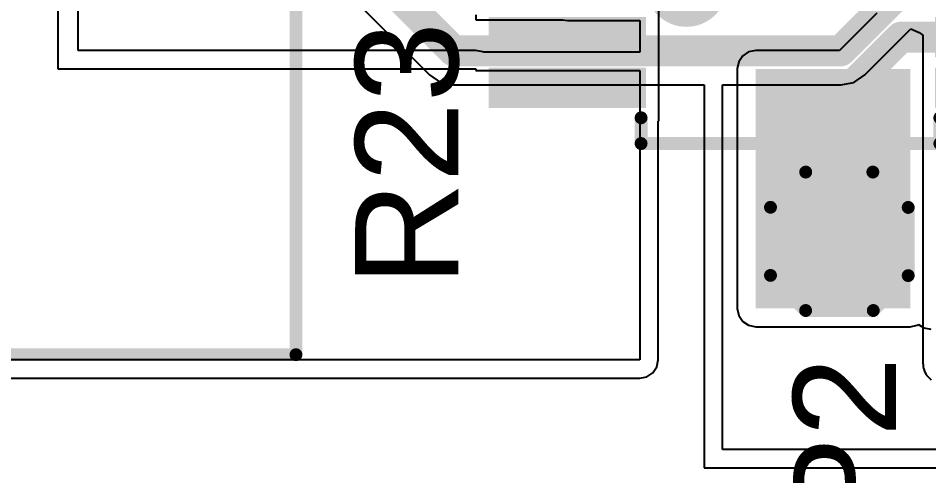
# Model space of a CAD drawing. Header units: millimetres. Extents: x -3 to 175, y -4 to 177.
# Drawn here: x 6.95 to 15.93, y 98.88 to 103.4 of the extents above; entities that cross this region are included whole.
import ezdxf

# ---------------------------------------------------------------- set-up
doc = ezdxf.new("R2010")
doc.units = ezdxf.units.MM
for name, color, linetype in [('BottomLayer', 5, 'Continuous'), ('BottomSolder', 6, 'Continuous'), ('TopLayer', 1, 'Continuous'), ('TopOverlay', 2, 'Continuous'), ('TopPaste', 8, 'Continuous'), ('TopSolder', 216, 'Continuous')]:
    doc.layers.add(name, color=color, linetype=linetype)
doc.styles.add('Arial', font='', dxfattribs={"height": 0.2})
doc.styles.get('Arial').set_extended_font_data('Arial')

# ---------------------------------------------------------------- blocks, each defined once
blk = doc.blocks.new('VSSOP_10_51')
at = {"layer": 'TopLayer'}
for points in [[(-2.9250005, 1.15000024), (-1.47500086, 1.15000024), (-1.47500086, 0.8500008399999999), (-2.9250005, 0.8500008399999999)], [(1.47500086, 1.15000024), (2.9250005, 1.15000024), (2.9250005, 0.8500008399999999), (1.47500086, 0.8500008399999999)], [(-2.9250005, 0.65000124), (-1.47500086, 0.65000124), (-1.47500086, 0.35000184), (-2.9250005, 0.35000184)], [(1.47500086, 0.6499986999999999), (2.9250005, 0.6499986999999999), (2.9250005, 0.3499993), (1.47500086, 0.3499993)], [(-2.9250005, 0.1499997), (-1.47500086, 0.1499997), (-1.47500086, -0.1499997), (-2.9250005, -0.1499997)], [(1.47500086, 0.1499997), (2.9250005, 0.1499997), (2.9250005, -0.1499997), (1.47500086, -0.1499997)], [(-2.9250005, -0.3499993), (-1.47500086, -0.3499993), (-1.47500086, -0.6499986999999999), (-2.9250005, -0.6499986999999999)], [(1.47500086, -0.35000184), (2.9250005, -0.35000184), (2.9250005, -0.65000124), (1.47500086, -0.65000124)], [(-2.9250005, -0.8500008399999999), (-1.47500086, -0.8500008399999999), (-1.47500086, -1.15000024), (-2.9250005, -1.15000024)], [(1.47500086, -0.8500008399999999), (2.9250005, -0.8500008399999999), (2.9250005, -1.15000024), (1.47500086, -1.15000024)]]:
    blk.add_hatch(color=1, dxfattribs=at).paths.add_polyline_path(points)
at = {"layer": 'TopPaste'}
for points in [[(-2.9250005, 1.15000024), (-1.47500086, 1.15000024), (-1.47500086, 0.8500008399999999), (-2.9250005, 0.8500008399999999)], [(1.47500086, 1.15000024), (2.9250005, 1.15000024), (2.9250005, 0.8500008399999999), (1.47500086, 0.8500008399999999)], [(-2.9250005, 0.65000124), (-1.47500086, 0.65000124), (-1.47500086, 0.35000184), (-2.9250005, 0.35000184)], [(1.47500086, 0.6499986999999999), (2.9250005, 0.6499986999999999), (2.9250005, 0.3499993), (1.47500086, 0.3499993)], [(-2.9250005, 0.1499997), (-1.47500086, 0.1499997), (-1.47500086, -0.1499997), (-2.9250005, -0.1499997)], [(1.47500086, 0.1499997), (2.9250005, 0.1499997), (2.9250005, -0.1499997), (1.47500086, -0.1499997)], [(-2.9250005, -0.3499993), (-1.47500086, -0.3499993), (-1.47500086, -0.6499986999999999), (-2.9250005, -0.6499986999999999)], [(1.47500086, -0.35000184), (2.9250005, -0.35000184), (2.9250005, -0.65000124), (1.47500086, -0.65000124)], [(-2.9250005, -0.8500008399999999), (-1.47500086, -0.8500008399999999), (-1.47500086, -1.15000024), (-2.9250005, -1.15000024)], [(1.47500086, -0.8500008399999999), (2.9250005, -0.8500008399999999), (2.9250005, -1.15000024), (1.47500086, -1.15000024)]]:
    blk.add_hatch(color=8, dxfattribs=at).paths.add_polyline_path(points)
at = {"layer": 'TopSolder'}
for points in [[(-2.9750004, 1.20000014), (-1.42500096, 1.20000014), (-1.42500096, 0.8000009399999999), (-2.9750004, 0.8000009399999999)], [(1.42500096, 1.20000014), (2.9750004, 1.20000014), (2.9750004, 0.8000009399999999), (1.42500096, 0.8000009399999999)], [(-2.9750004, 0.7000011399999999), (-1.42500096, 0.7000011399999999), (-1.42500096, 0.30000194), (-2.9750004, 0.30000194)], [(1.42500096, 0.6999985999999999), (2.9750004, 0.6999985999999999), (2.9750004, 0.2999994), (1.42500096, 0.2999994)], [(-2.9750004, 0.1999996), (-1.42500096, 0.1999996), (-1.42500096, -0.1999996), (-2.9750004, -0.1999996)], [(1.42500096, 0.1999996), (2.9750004, 0.1999996), (2.9750004, -0.1999996), (1.42500096, -0.1999996)], [(-2.9750004, -0.2999994), (-1.42500096, -0.2999994), (-1.42500096, -0.6999985999999999), (-2.9750004, -0.6999985999999999)], [(1.42500096, -0.30000194), (2.9750004, -0.30000194), (2.9750004, -0.7000011399999999), (1.42500096, -0.7000011399999999)], [(-2.9750004, -0.8000009399999999), (-1.42500096, -0.8000009399999999), (-1.42500096, -1.20000014), (-2.9750004, -1.20000014)], [(1.42500096, -0.8000009399999999), (2.9750004, -0.8000009399999999), (2.9750004, -1.20000014), (1.42500096, -1.20000014)]]:
    blk.add_hatch(color=216, dxfattribs=at).paths.add_polyline_path(points)
at = {"layer": 'TopOverlay', "const_width": 0.127}
for points in [[(-1.4732, 1.5494), (1.4732, 1.5494)], [(-1.4732, 1.2954), (-1.4732, 1.5494)], [(1.4732, 1.2954), (1.4732, 1.5494)], [(-3.175, 1.143), (-3.048, 1.016)], [(-3.175, 0.889), (-3.175, 1.143)], [(-3.175, 0.889), (-3.048, 1.016)], [(-1.4732, -1.5494), (-1.4732, -1.2954)], [(1.4732, -1.5494), (1.4732, -1.2954)], [(-1.4732, -1.5494), (1.4732, -1.5494)]]:
    blk.add_lwpolyline(points, dxfattribs=at)
at = {"layer": 'TopOverlay', "const_width": 0.0635}
for points in [[(-1.50495, 1.5494, 1), (-1.44145, 1.5494, 1)], [(-1.50495, 1.5494, 1), (-1.44145, 1.5494, 1)], [(1.44145, 1.5494, 1), (1.50495, 1.5494, 1)], [(1.44145, 1.5494, 1), (1.50495, 1.5494, 1)], [(-1.50495, 1.2954, 1), (-1.44145, 1.2954, 1)], [(1.44145, 1.2954, 1), (1.50495, 1.2954, 1)], [(-3.20675, 1.143, 1), (-3.14325, 1.143, 1)], [(-3.20675, 1.143, 1), (-3.14325, 1.143, 1)], [(-3.07975, 1.016, 1), (-3.01625, 1.016, 1)], [(-3.07975, 1.016, 1), (-3.01625, 1.016, 1)], [(-3.20675, 0.889, 1), (-3.14325, 0.889, 1)], [(-3.20675, 0.889, 1), (-3.14325, 0.889, 1)], [(-1.50495, -1.2954, 1), (-1.44145, -1.2954, 1)], [(1.44145, -1.2954, 1), (1.50495, -1.2954, 1)], [(-1.50495, -1.5494, 1), (-1.44145, -1.5494, 1)], [(-1.50495, -1.5494, 1), (-1.44145, -1.5494, 1)], [(1.44145, -1.5494, 1), (1.50495, -1.5494, 1)], [(1.44145, -1.5494, 1), (1.50495, -1.5494, 1)]]:
    blk.add_lwpolyline(points, format="xyb", close=True, dxfattribs=at)
blk = doc.blocks.new('T____________0_5___57')
at = {"layer": 'TopLayer'}
blk.add_hatch(color=1, dxfattribs=at).paths.add_polyline_path([(0.250000135, 0.5000002699999999), (-0.250000135, 0.5000002699999999), (-0.5000002699999999, 0.250000135), (-0.5000002699999999, -0.250000135), (-0.250000135, -0.5000002699999999), (0.250000135, -0.5000002699999999), (0.5000002699999999, -0.250000135), (0.5000002699999999, 0.250000135)])
at = {"layer": 'TopPaste'}
blk.add_hatch(color=8, dxfattribs=at).paths.add_polyline_path([(0.250000135, 0.5000002699999999), (-0.250000135, 0.5000002699999999), (-0.5000002699999999, 0.250000135), (-0.5000002699999999, -0.250000135), (-0.250000135, -0.5000002699999999), (0.250000135, -0.5000002699999999), (0.5000002699999999, -0.250000135), (0.5000002699999999, 0.250000135)])
at = {"layer": 'TopSolder'}
blk.add_hatch(color=216, dxfattribs=at).paths.add_polyline_path([(0.300800135, 0.6016002699999999), (-0.300800135, 0.6016002699999999), (-0.6016002699999999, 0.300800135), (-0.6016002699999999, -0.300800135), (-0.300800135, -0.6016002699999999), (0.300800135, -0.6016002699999999), (0.6016002699999999, -0.300800135), (0.6016002699999999, 0.300800135)])
at = {"layer": 'TopOverlay', "const_width": 0.127}
for points in [[(-0.33552384, 0.6795008), (-0.6818579199999999, 0.33316672)], [(-0.33552384, 0.6795008), (0.3364991999999999, 0.6795008)], [(0.3364991999999999, 0.6795008), (0.6836460799999999, 0.33235392)], [(-0.6818579199999999, 0.33316672), (-0.6818579199999999, -0.33414208)], [(0.6836460799999999, 0.33235392), (0.6836460799999999, -0.32983424)], [(0.6836460799999999, -0.32983424), (0.3348736, -0.6786067199999999)], [(-0.6818579199999999, -0.33414208), (-0.33739328, -0.6786067199999999)], [(-0.33739328, -0.6786067199999999), (0.3348736, -0.6786067199999999)]]:
    blk.add_lwpolyline(points, dxfattribs=at)
at = {"layer": 'TopOverlay', "const_width": 0.0635}
for points in [[(-0.36727384, 0.6795008, 1), (-0.30377384, 0.6795008, 1)], [(-0.36727384, 0.6795008, 1), (-0.30377384, 0.6795008, 1)], [(0.3047492, 0.6795008, 1), (0.3682492, 0.6795008, 1)], [(0.3047492, 0.6795008, 1), (0.3682492, 0.6795008, 1)], [(-0.71360792, 0.33316672, 1), (-0.65010792, 0.33316672, 1)], [(-0.71360792, 0.33316672, 1), (-0.65010792, 0.33316672, 1)], [(0.65189608, 0.33235392, 1), (0.71539608, 0.33235392, 1)], [(0.65189608, 0.33235392, 1), (0.71539608, 0.33235392, 1)], [(0.65189608, -0.32983424, 1), (0.71539608, -0.32983424, 1)], [(0.65189608, -0.32983424, 1), (0.71539608, -0.32983424, 1)], [(-0.71360792, -0.33414208, 1), (-0.65010792, -0.33414208, 1)], [(-0.71360792, -0.33414208, 1), (-0.65010792, -0.33414208, 1)], [(-0.36914328, -0.6786067199999999, 1), (-0.30564328, -0.6786067199999999, 1)], [(-0.36914328, -0.6786067199999999, 1), (-0.30564328, -0.6786067199999999, 1)], [(0.3031236, -0.6786067199999999, 1), (0.3666236, -0.6786067199999999, 1)], [(0.3031236, -0.6786067199999999, 1), (0.3666236, -0.6786067199999999, 1)]]:
    blk.add_lwpolyline(points, format="xyb", close=True, dxfattribs=at)
blk = doc.blocks.new('DB128L_5_08_2P_BK_S_109')
at = {"layer": 'TopOverlay', "const_width": 0.127}
for points in [[(5.1308, 5.1308), (-5.1308, 5.1308)], [(5.1308, -5.08), (5.1308, 5.1308)]]:
    blk.add_lwpolyline(points, dxfattribs=at)
at = {"layer": 'TopOverlay', "const_width": 0.0635}
blk.add_lwpolyline([(5.09905, 5.1308, 1), (5.16255, 5.1308, 1)], format="xyb", close=True, dxfattribs=at)
blk.add_lwpolyline([(5.09905, 5.1308, 1), (5.16255, 5.1308, 1)], format="xyb", close=True, dxfattribs=at)

msp = doc.modelspace()

# ---------------------------------------------------------------- hatches: boundary and pattern name
at = {"layer": 'BottomSolder'}
h = msp.add_hatch(color=6, dxfattribs=at)
edge = h.paths.add_edge_path()
edge.add_arc((13.54142326, 103.7112353), 0.4015993999999999, 0, 360)
at = {"layer": 'TopLayer'}
msp.add_hatch(color=1, dxfattribs=at).paths.add_polyline_path([(14.224, 100.5332), (15.748, 100.5332), (15.748, 102.8954), (14.224, 102.8954)])
at = {"layer": 'TopSolder'}
h = msp.add_hatch(color=216, dxfattribs=at)
edge = h.paths.add_edge_path()
edge.add_arc((13.54142326, 103.7112353), 0.4015993999999999, 0, 360)

# ---------------------------------------------------------------- linework, layer by layer
at = {"layer": 'BottomLayer'}
for p, q in [((10.1108764, 103.73040214), (11.00614004, 102.8351385)), ((15.3002615, 102.8351385), (15.7541849, 103.2890619)), ((15.7541849, 103.2890619), (15.83659012, 103.25492684)), ((15.83659012, 103.25492684), (15.87151766, 103.22678872)), ((15.87151766, 103.22678872), (15.87151766, 99.99225111999999)), ((11.00614004, 102.8351385), (11.11536512, 102.76215668)), ((15.19103896, 102.76215922), (15.3002615, 102.8351385)), ((11.11536512, 102.76215668), (11.24420154, 102.73653062)), ((11.24420154, 102.73653062), (13.716, 102.73653062)), ((13.716, 102.73653062), (13.716, 98.9584)), ((13.89728234, 99.13968234), (13.89728234, 102.73653062)), ((13.89728234, 102.73653062), (15.0622, 102.73653062)), ((15.0622, 102.73653062), (15.19103896, 102.76215922)), ((15.87151766, 99.99225111999999), (15.875, 99.9747429)), ((15.875, 99.9747429), (15.875, 99.9568867)), ((15.875, 99.9568867), (15.87796164, 99.94199468)), ((15.87796164, 99.94199468), (15.88479678, 99.92548975999999)), ((15.88479678, 99.92548975999999), (15.88531748, 99.92287864)), ((15.88531748, 99.92287864), (15.8867983, 99.92066376)), ((15.8867983, 99.92066376), (15.90503042, 99.87664809999998)), ((15.90503042, 99.87664809999998), (15.9050355, 99.87664302)), ((15.9050355, 99.87664302), (15.90504058, 99.87663031999999)), ((15.90504058, 99.87663031999999), (15.93004942, 99.85162656)), ((15.93004942, 99.85162656), (15.95504556, 99.82663041999999)), ((53.8226, 99.13968234), (13.89728234, 99.13968234)), ((13.716, 98.9584), (53.8226, 98.9584))]:
    msp.add_line(p, q, dxfattribs=at)
at = {"layer": 'BottomLayer', "const_width": 0.3048}
for points in [[(10.1092, 104.20820154), (11.24420154, 103.0732)], [(15.0622, 103.0732), (15.63922704, 103.65022704)], [(11.24420154, 103.0732), (15.0622, 103.0732)]]:
    msp.add_lwpolyline(points, dxfattribs=at)
at = {"layer": 'BottomLayer', "const_width": 0.1524}
for points in [[(11.16800154, 103.0732, 1), (11.32040154, 103.0732, 1)], [(11.16800154, 103.0732, 1), (11.32040154, 103.0732, 1)], [(14.986, 103.0732, 1), (15.1384, 103.0732, 1)], [(14.986, 103.0732, 1), (15.1384, 103.0732, 1)]]:
    msp.add_lwpolyline(points, format="xyb", close=True, dxfattribs=at)
at = {"layer": 'TopLayer'}
for p, q in [((7.543799999999999, 103.07668234), (7.543799999999999, 105.1052)), ((7.340599999999999, 104.8512), (7.340599999999999, 102.8954)), ((13.269849, 102.38039976), (13.269849, 103.5360007)), ((11.46424936, 103.4288), (11.46424936, 103.3804003)), ((11.46424936, 103.3804003), (12.32245948, 103.3804003)), ((12.32245948, 103.3804003), (12.36704918, 103.37153062)), ((12.36704918, 103.37153062), (13.081, 103.37153062)), ((13.081, 103.37153062), (13.081, 103.06168364)), ((15.41857216, 103.44625996), (15.04899454, 103.07668234)), ((11.46424936, 103.07668234), (7.543799999999999, 103.07668234)), ((11.53362184, 103.06288252), (11.46424936, 103.07668234)), ((11.53541508, 103.06168364), (11.53362184, 103.06288252)), ((13.081, 103.06168364), (11.53541508, 103.06168364)), ((14.09581382, 103.02358618), (14.05651748, 102.96477248)), ((14.15462752, 103.06288252), (14.09581382, 103.02358618)), ((14.224, 103.07668234), (14.15462752, 103.06288252)), ((15.04899454, 103.07668234), (14.224, 103.07668234)), ((14.05651748, 102.96477248), (14.04271766, 102.8954)), ((7.340599999999999, 102.8954), (11.46424936, 102.8954)), ((11.46424936, 102.8954), (11.46424936, 102.8804013)), ((11.46424936, 102.8804013), (13.081, 102.8804013)), ((13.081, 102.8804013), (13.081, 100.0252)), ((14.04271766, 102.8954), (14.04271766, 100.5332)), ((13.26228234, 100.0252), (13.26228234, 102.38039976)), ((13.26228234, 102.38039976), (13.269849, 102.38039976)), ((14.04271766, 100.5332), (14.05651748, 100.46382752)), ((14.05651748, 100.46382752), (14.09581382, 100.40501382)), ((14.09581382, 100.40501382), (14.15462752, 100.36571748)), ((14.15462752, 100.36571748), (14.224, 100.35191766)), ((14.224, 100.35191766), (15.748, 100.35191766)), ((15.748, 100.35191766), (15.81737248, 100.36571748)), ((15.81737248, 100.36571748), (15.83059318, 100.37454906)), ((15.83059318, 100.37454906), (15.88182752, 100.34031748)), ((15.88182752, 100.34031748), (15.9512, 100.32651766)), ((13.081, 100.0252), (-2.81443176, 100.0252)), ((13.20918618, 99.89701382), (13.24848252, 99.95582751999999)), ((13.24848252, 99.95582751999999), (13.26228234, 100.0252)), ((13.081, 99.84391766), (13.15037248, 99.85771747999999)), ((13.15037248, 99.85771747999999), (13.20918618, 99.89701382)), ((-2.81443176, 99.84391766), (13.081, 99.84391766))]:
    msp.add_line(p, q, dxfattribs=at)
at = {"layer": 'TopLayer', "const_width": 0.3048}
for points in [[(15.04964986, 102.60121466), (15.65663366, 103.20819846)], [(15.65663366, 103.20819846), (16.76705054, 103.20819846)], [(15.04964986, 101.1936), (15.04964986, 102.60121466)]]:
    msp.add_lwpolyline(points, dxfattribs=at)
at = {"layer": 'TopLayer', "const_width": 0.1524}
for points in [[(15.58043366, 103.20819846, 1), (15.73283366, 103.20819846, 1)], [(15.58043366, 103.20819846, 1), (15.73283366, 103.20819846, 1)], [(14.97344986, 102.60121466, 1), (15.12584986, 102.60121466, 1)], [(14.97344986, 102.60121466, 1), (15.12584986, 102.60121466, 1)], [(14.97344986, 101.1936, 1), (15.12584986, 101.1936, 1)]]:
    msp.add_lwpolyline(points, format="xyb", close=True, dxfattribs=at)

# ---------------------------------------------------------------- block references
for name, p, rotation in [('DB128L_5_08_2P_BK_S_109', (4.55944986, 105.2068), 270), ('T____________0_5___57', (15.04964986, 101.1936), 90)]:
    msp.add_blockref(name, p, dxfattribs=dict(rotation=rotation))
msp.add_blockref('VSSOP_10_51', (14.56704986, 103.7082))

# ---------------------------------------------------------------- texts
at = {"layer": 'TopOverlay', "style": 'Arial'}
for s, p in [('R23', (11.29028476, 100.75377106)), ('TP2', (15.60828222, 97.4517736))]:
    msp.add_text(s, height=1.016, rotation=90, dxfattribs=at).set_placement(p)

doc.saveas('drawing.dxf')
